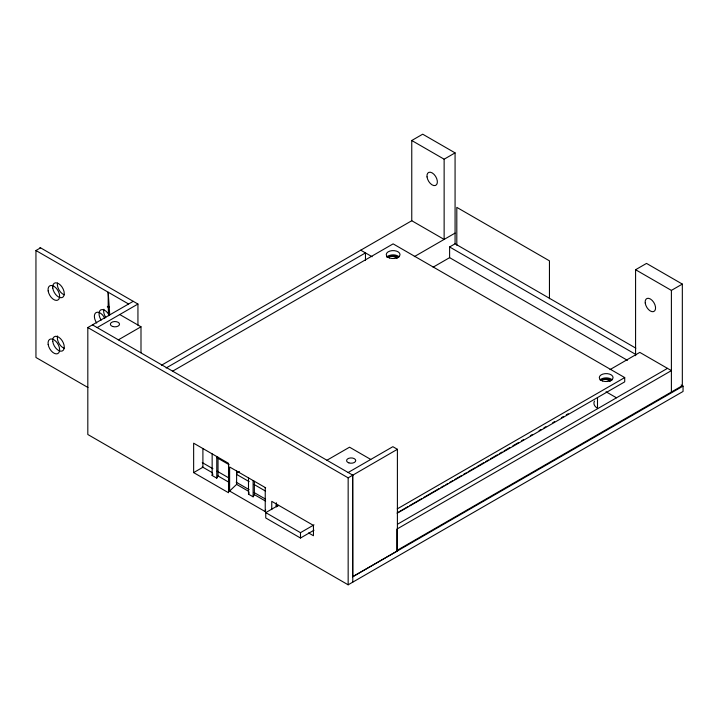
<?xml version="1.0" encoding="UTF-8"?>
<svg xmlns="http://www.w3.org/2000/svg" width="719" height="719" viewBox="0 0 719 719"><rect width="100%" height="100%" fill="white"/><g stroke="black" fill="none" stroke-linecap="round" stroke-linejoin="round"><path stroke-width="1.08" d="M265.662 487.788L229.613 466.973L229.613 491.041L265.239 511.613L265.662 509.852M218.028 457.266L218.028 475.987L216.77 478.162L212.15 475.493L212.932 474.136M254.364 481.272L254.364 494.645L253.106 496.811L248.495 494.151L249.277 492.785M229.613 491.041L236.614 484.39L236.614 471.017M397.301 512.818L407.979 506.625M409.92 505.502L421.577 498.743M423.518 497.62L439.057 488.605M441.008 487.482L443.92 485.792M445.861 484.669L447.802 483.545M449.743 482.413L452.655 480.723M454.597 479.6L461.4 475.663M463.342 474.531L466.254 472.841M468.195 471.718L474.998 467.781M476.94 466.649L483.734 462.712M485.685 461.58L488.596 459.899M490.538 458.767L497.332 454.83M499.274 453.698L502.195 452.008M504.136 450.885L509.96 447.506M512.872 445.816L518.705 442.446M521.617 440.756L523.558 439.624M530.361 435.687L532.303 434.555M539.097 430.618L541.039 429.495M543.95 427.805L545.901 426.673M552.695 422.736L554.637 421.613M561.44 417.667L563.381 416.544M566.293 414.854L568.235 413.731M87.952 387.505L35.95 357.478L35.95 250.518L40.579 247.839M681.127 385.007L683.05 386.112L683.05 391.46L348.158 584.808L87.817 434.501L87.817 327.54L133.222 301.324M161.416 365.27L411.762 220.733L411.762 140.502L422.7 134.192L455.073 152.877L455.073 243.795L635.83 348.158M97.164 327.585L137.94 304.047L137.94 325.213M118.383 339.835L140.996 326.786L140.996 352.696M411.762 140.502L444.135 159.196L455.073 152.877M166.134 367.993L365.468 252.908L365.468 260.512M172.434 371.283L393.122 243.867L624.712 377.574L624.712 381.852L397.14 513.24M414.315 256.638L455.073 233.1M433.108 267.18L449.609 257.654L449.609 246.959L455.073 243.795M193.645 472.608L228.525 492.74L228.525 463.324L193.645 443.192L193.645 472.608L202.902 467.26L202.902 448.539M236.605 473.282L239.508 471.61M635.578 355.707L635.578 269.724L646.516 263.406L682.331 284.086L682.331 385.699L396.78 550.565L396.78 529.166L671.393 370.627L639.811 352.391L610 369.602M326.938 460.241L349.542 447.191L370.761 459.441M313.996 530.218L300.488 538.019L265.751 517.968L265.751 512.62L278.298 505.376M348.158 472.5L392.862 446.688L397.4 449.303L397.4 550.925L352.696 576.737L352.687 475.115L352.786 582.138M635.578 269.724L671.393 290.395L682.331 284.086M348.158 584.808L348.158 477.847L397.4 449.303M265.751 512.62L300.488 532.671L313.996 524.87M397.221 508.917L624.712 377.574M397.715 524.106L667.475 368.362M683.05 386.112L352.696 576.737M411.762 220.733L444.135 239.418L444.135 159.196M449.609 246.959L636.189 354.683M449.609 257.654L627.444 360.327M360.749 250.176L372.109 256.737M606.036 391.774L616.471 397.796M39.949 247.48L137.94 304.047M35.95 250.518L128.584 303.993M119.767 314.536L140.996 326.786M92.445 324.862L352.786 475.169M87.817 327.54L348.158 477.847M396.78 550.565L397.4 550.925M217.12 457.796L229.163 464.753M236.605 474.396L249.151 481.64M253.978 484.426L265.554 491.113M202.264 462.596L212.923 468.743M217.12 471.17L229.397 478.252M236.174 482.17L249.151 489.666M253.978 492.452L265.554 499.139M275.907 505.106L277.84 506.23M236.614 484.39L248.81 491.436M254.364 494.645L265.626 501.143M202.264 466.874L212.447 472.769M217.767 475.825L228.525 482.045M308.595 532.941L313.439 535.736L313.439 525.409L271.755 501.341L271.755 509.6M109.728 314.886L108.183 292.211L108.183 306.168A26.423 0.854 88.7 0 1 108.425 311.615L108.569 315.74M671.393 290.395L671.393 392.017M597.498 397.544L597.498 408.239A12.286 7.091 0 0 1 594.478 401.076M549.451 298.736L549.451 260.844L456.808 207.369L456.808 245.251M300.488 532.671L300.488 538.019M276.384 502.797L276.384 506.931M265.239 487.545L265.239 511.613M253.106 480.544L253.106 496.811M248.495 477.874L248.495 494.151M216.77 456.538L216.77 478.162M212.15 453.878L212.15 475.493M388.314 257.645A5.24 3.029 0 0 1 393.122 255.82A5.24 3.029 0 0 1 397.931 257.645M64.162 294.772A8.188 4.727 60 0 1 57.421 283.088M101.145 320.09A8.188 4.727 60 0 1 100.705 309.916A8.188 4.727 60 0 1 109.288 315.389M105.783 317.412A8.188 4.727 60 0 1 103.86 309.278M107.302 306.887A8.188 4.727 60 0 1 108.911 307.373M64.162 348.257A8.188 4.727 60 0 1 57.547 336.016M108.183 306.168A16.375 9.455 60 0 1 109.036 307.013M601.381 380.63A5.24 3.029 0 0 1 606.189 378.805A5.24 3.029 0 0 1 610.997 380.63M600.176 379.929A6.875 3.972 0 0 1 606.189 377.879A6.875 3.972 0 0 1 612.202 379.929M387.11 256.917A6.875 3.972 0 0 1 393.122 254.868A6.875 3.972 0 0 1 399.135 256.917M96.697 323.029A8.188 4.727 60 0 1 96.067 312.585A8.188 4.727 60 0 1 104.803 318.346M386.687 256.998A6.875 3.972 0 0 1 397.068 258.525M600.149 379.848A6.875 3.972 0 0 1 610.125 381.537M52.766 288.013A8.188 4.727 60 0 0 62.131 297.558A8.188 4.727 60 0 0 60.549 285.209A8.188 4.727 60 0 0 52.766 288.013M52.766 341.498A8.188 4.727 60 0 0 62.131 351.043A8.188 4.727 60 0 0 60.549 338.694A8.188 4.727 60 0 0 52.766 341.498M112.64 326.48A4.584 2.651 0 0 0 119.516 324.188A4.584 2.651 0 0 0 112.64 321.896A4.584 2.651 0 0 0 112.64 326.48M348.859 462.865A4.584 2.651 0 0 0 355.734 460.573A4.584 2.651 0 0 0 348.859 458.282A4.584 2.651 0 0 0 348.859 462.865M645.222 302.978A7.37 4.251 60 0 0 653.652 311.57A7.37 4.251 60 0 0 652.232 300.461A7.37 4.251 60 0 0 645.222 302.978M427.023 176.892A7.37 4.251 60 0 0 435.444 185.475A7.37 4.251 60 0 0 434.024 174.366A7.37 4.251 60 0 0 427.023 176.892M602.747 381.016A6.875 3.972 0 0 0 613.064 377.574A6.875 3.972 0 0 0 602.747 374.132A6.875 3.972 0 0 0 602.747 381.016M389.689 258.004A6.875 3.972 0 0 0 400.007 254.562A6.875 3.972 0 0 0 389.689 251.129A6.875 3.972 0 0 0 389.689 258.004M48.164 290.916A8.188 4.727 60 0 0 57.637 300.174A8.188 4.727 60 0 0 55.74 287.708A8.188 4.727 60 0 0 48.164 290.916M48.164 344.401A8.188 4.727 60 0 0 57.637 353.658A8.188 4.727 60 0 0 55.74 341.192A8.188 4.727 60 0 0 48.164 344.401"/></g></svg>
